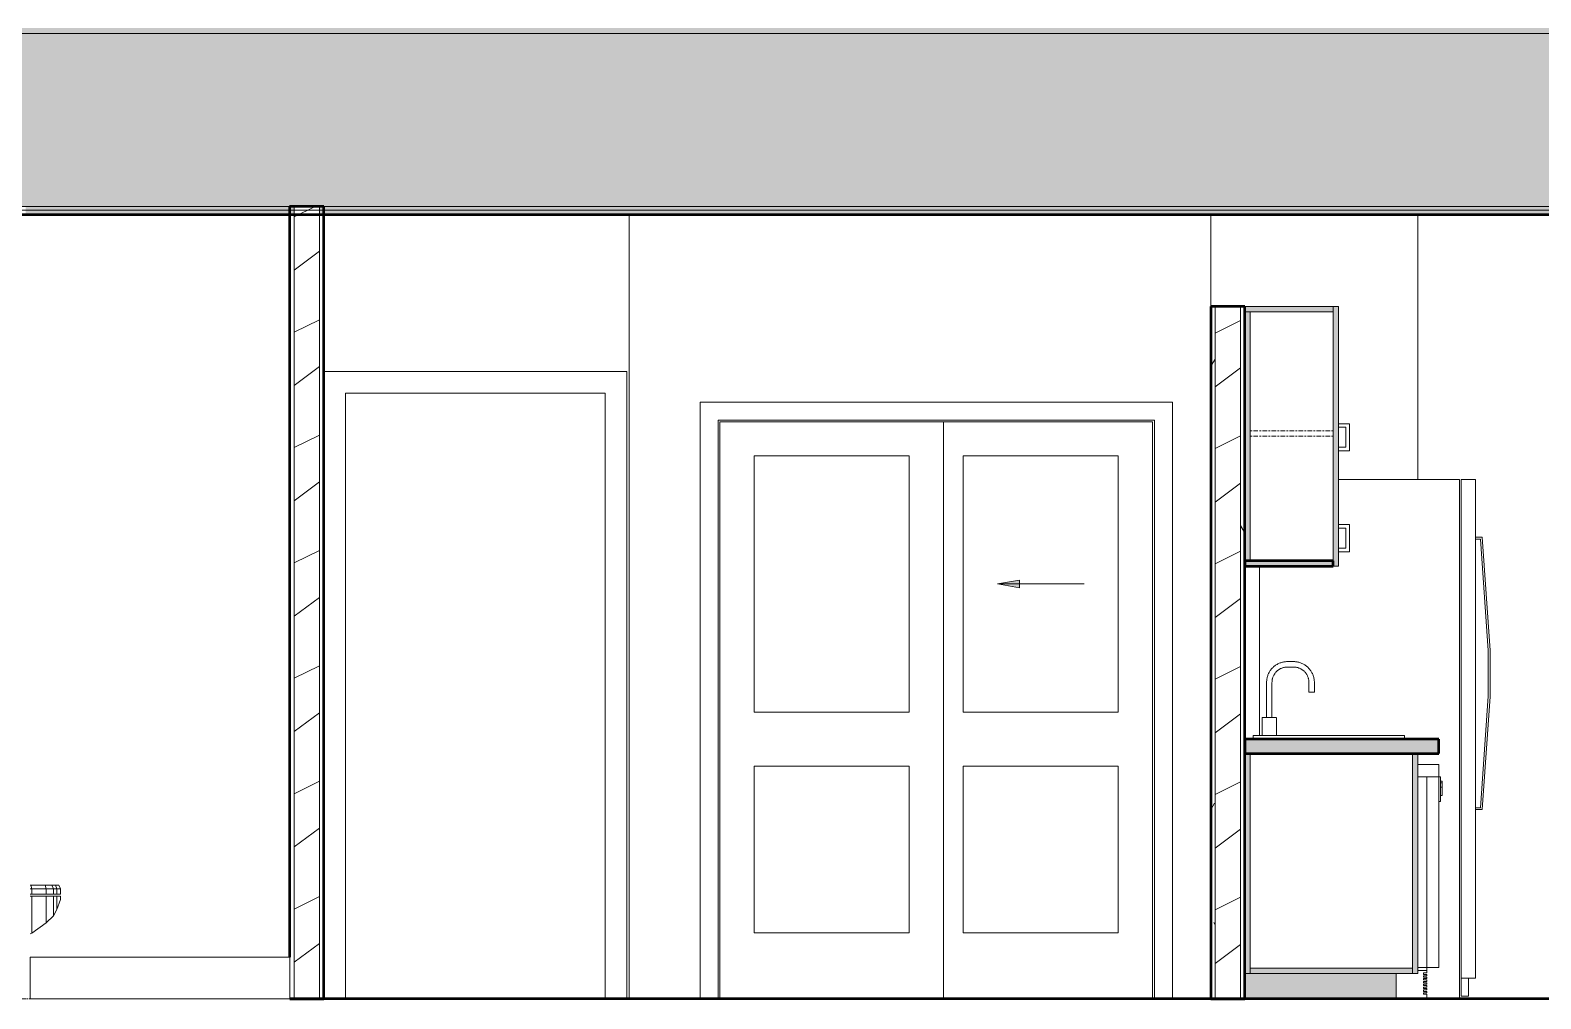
# Model space of a CAD drawing. Header units: inches. Extents: x 9610 to 16692, y -360 to 647.
# Drawn here: x 10481.9 to 10691.4, y 0 to 134.3 of the extents above; entities that cross this region are included whole.
import ezdxf

# ---------------------------------------------------------------- set-up
doc = ezdxf.new("R2010")
doc.units = ezdxf.units.IN
doc.header["$MEASUREMENT"] = 0
for name, pattern in [('Aligning Line 1_8_', [0.25, 0.125, -0.125]), ('Center', [1.25, 0.25, -0.1875, 0.625, -0.1875]), ('Grid Line 1_2_', [0.875, 0.5, -0.125, 0.125, -0.125])]:
    doc.linetypes.add(name, pattern=pattern)
for name, color, linetype, lineweight in [('0-1', 7, 'Continuous', 5), ('0-2', 250, 'Continuous', 9), ('A-DETL-GENF-1', 135, 'Continuous', 13), ('A-DETL-GENF-2', 55, 'Continuous', 9), ('A-DOOR-1', 250, 'Continuous', 9), ('A-DOOR-FRAM-1', 250, 'Continuous', 9), ('A-FLOR-10', 192, 'Continuous', 50), ('A-FLOR-4', 31, 'Continuous', 5), ('A-FLOR-5', 251, 'Continuous', 5), ('A-FLOR-LEVL-1', 51, 'Grid Line 1_2_', 9), ('A-FLOR-MCUT', 51, 'Continuous', 13), ('A-FLOR-PATT-1', 8, 'Continuous', 9), ('A-WALL-1', 10, 'Continuous', 50), ('A-WALL-2', 7, 'Continuous', 13), ('A-WALL-3', 135, 'Continuous', 13), ('A-WALL-PATT-1', 250, 'Continuous', 9), ('A-WALL-PATT-2', 55, 'Continuous', 9), ('G-ANNO-SYMB', 111, 'Aligning Line 1_8_', 9), ('P-SANR-FIXT-1', 55, 'Continuous', 9), ('Q-CASE-1', 53, 'Continuous', 9), ('Q-CASE-2', 10, 'Continuous', 50), ('Q-CASE-3', 55, 'Continuous', 9), ('Q-CASE-4', 250, 'Continuous', 9), ('Q-CASE-5', 250, 'Center', 9), ('Q-SPCQ-1', 55, 'Continuous', 9)]:
    doc.layers.add(name, color=color, linetype=linetype, lineweight=lineweight)
pattern_1 = [(0, (10995.947, 72), (30.72, 7.68), [1.267, -21.773, 1.267, -21.773, -122.88]), (0, (10995.947, 72), (30.72, 7.68), [-46.08, 1.267, -44.813, 1.267, -21.773, -53.76]), (0, (10995.947, 72), (30.72, 7.68), [-115.2, 1.267, -14.093, 1.267, -37.133]), (120, (11007.467, 75.84), (-22.011075, 22.7643), [1.267, -21.773, 1.267, -21.773, -122.88]), (120, (11007.467, 75.84), (-22.011075, 22.7643), [-46.08, 1.267, -44.813, 1.267, -21.773, -53.76]), (120, (11007.467, 75.84), (-22.011075, 22.7643), [-115.2, 1.267, -14.093, 1.267, -37.133]), (240, (11011.307, 91.2), (-8.708925, -30.4443), [1.267, -21.773, 1.267, -21.773, -122.88]), (240, (11011.307, 91.2), (-8.708925, -30.4443), [-46.08, 1.267, -44.813, 1.267, -21.773, -53.76]), (240, (11011.307, 91.2), (-8.708925, -30.4443), [-115.2, 1.267, -14.093, 1.267, -37.133])]
pattern_2 = [(216.87, (11002.345, 87.994), (47.980943, 31.987086), [7.997, -71.971]), (206.565, (11011.941, 83.196), (-15.99371, -15.99413), [17.881, -17.881]), (198.435, (11011.941, 75.199), (-31.98674, -15.99388), [10.115, -40.461])]

# ---------------------------------------------------------------- blocks, each defined once
blk = doc.blocks.new('FOLDING_SLIDING CLOSET - 60_ x 80_-1494136-BUILDING SECTION - EAST_WEST - LOOKING NORTH')
at = {"layer": 'A-DETL-GENF-1'}
blk.add_hatch(color=256, dxfattribs=at).paths.add_polyline_path([(10619.12, 57), (10619.12, 58.06), (10616.1, 57.53)], flags=0)
at = {"layer": 'A-DETL-GENF-2'}
for p, q in [((10619.12, 58.06), (10616.1, 57.53)), ((10628.1, 57.53), (10616.1, 57.53)), ((10616.1, 57.53), (10619.12, 57)), ((10619.12, 57), (10619.12, 58.06))]:
    blk.add_line(p, q, dxfattribs=at)
at = {"layer": 'A-DOOR-1'}
for p, q in [((10640.35, 82.75), (10574.85, 82.75)), ((10574.85, 82.75), (10574.85, 0)), ((10640.35, 0), (10640.35, 82.75)), ((10577.35, 0), (10577.35, 80.25)), ((10577.35, 80.25), (10637.85, 80.25)), ((10577.6, 80), (10577.6, 0)), ((10608.6, 80), (10577.6, 80)), ((10608.6, 0), (10608.6, 80)), ((10637.85, 0), (10637.85, 80.25)), ((10582.35, 75.31), (10603.85, 75.31)), ((10582.35, 39.75), (10582.35, 75.31)), ((10603.85, 75.31), (10603.85, 39.75)), ((10611.35, 75.31), (10632.85, 75.31)), ((10611.35, 39.75), (10611.35, 75.31)), ((10632.85, 75.31), (10632.85, 39.75)), ((10603.85, 39.75), (10582.35, 39.75)), ((10632.85, 39.75), (10611.35, 39.75)), ((10582.35, 32.25), (10603.85, 32.25)), ((10582.35, 9.13), (10582.35, 32.25)), ((10603.85, 32.25), (10603.85, 9.13)), ((10611.35, 32.25), (10632.85, 32.25)), ((10611.35, 9.13), (10611.35, 32.25)), ((10632.85, 32.25), (10632.85, 9.13)), ((10603.85, 9.13), (10582.35, 9.13)), ((10632.85, 9.13), (10611.35, 9.13))]:
    blk.add_line(p, q, dxfattribs=at)
at = {"layer": 'A-DOOR-FRAM-1'}
for p, q in [((10577.6, 0), (10577.6, 80)), ((10577.6, 80), (10637.6, 80)), ((10637.6, 0), (10637.6, 80))]:
    blk.add_line(p, q, dxfattribs=at)
blk = doc.blocks.new('Interior_barn_door_18732 - Interior_barn_door_18732-1656080-BUILDING SECTION - EAST_WEST - LOOKING NORTH')
at = {"layer": 'A-DOOR-FRAM-1'}
for p, q in [((10564.66, 87), (10522.66, 87)), ((10564.66, 0), (10564.66, 87)), ((10525.66, 84), (10561.66, 84)), ((10525.66, 0), (10525.66, 84)), ((10561.66, 84), (10561.66, 0))]:
    blk.add_line(p, q, dxfattribs=at)
blk = doc.blocks.new('Refrigerator_-_Side-by-Side_6047 - 36_ X 30_-345559-BUILDING SECTION - EAST_WEST - LOOKING NORTH')
at = {"layer": 'Q-SPCQ-1'}
for p, q in [((10680.16, 72), (10663.41, 72)), ((10680.16, 0), (10680.16, 72)), ((10680.41, 2.87), (10680.41, 72)), ((10680.41, 72), (10682.41, 72)), ((10682.41, 72), (10682.41, 2.87)), ((10683.32, 64), (10682.41, 64)), ((10682.41, 63.75), (10683.08, 63.75)), ((10683.08, 63.75), (10684.16, 48.28)), ((10684.41, 48.29), (10683.32, 64)), ((10652.41, 60), (10652.41, 36.5)), ((10684.16, 48.28), (10684.16, 41.95)), ((10684.41, 41.94), (10684.41, 48.29)), ((10684.16, 41.95), (10683.08, 26.48)), ((10683.32, 26.23), (10684.41, 41.94)), ((10683.08, 26.48), (10682.41, 26.48)), ((10682.41, 26.23), (10683.32, 26.23)), ((10681.41, 2.87), (10680.41, 2.87)), ((10680.41, 2.87), (10680.41, 0.37)), ((10680.41, 2.87), (10682.41, 2.87)), ((10681.41, 0.37), (10681.41, 2.87)), ((10680.41, 0.37), (10681.41, 0.37))]:
    blk.add_line(p, q, dxfattribs=at)
blk = doc.blocks.new('Toilet-Domestic-3D - Toilet-Domestic-3D-1372870-BUILDING SECTION - EAST_WEST - LOOKING NORTH')
at = {"layer": 'P-SANR-FIXT-1'}
for p, q in [((10482.7, 151.75), (10482.8, 151.75)), ((10482.7, 151.25), (10482.92, 151.25)), ((10482.92, 151.24), (10482.7, 151.24)), ((10482.8, 151.75), (10484.76, 151.75)), ((10482.8, 151.75), (10482.92, 151.25)), ((10482.92, 151.25), (10484.92, 151.25)), ((10482.92, 151.25), (10482.92, 150.5)), ((10484.92, 151.24), (10482.92, 151.24)), ((10484.76, 151.75), (10485.72, 151.75)), ((10484.76, 151.75), (10484.92, 151.25)), ((10484.92, 151.25), (10485.92, 151.25)), ((10485.92, 151.24), (10484.92, 151.24)), ((10484.92, 151.24), (10484.92, 150.5)), ((10485.72, 151.75), (10486.19, 151.75)), ((10485.72, 151.75), (10485.92, 151.25)), ((10485.92, 151.25), (10486.42, 151.25)), ((10486.42, 151.24), (10485.92, 151.24)), ((10485.92, 151.24), (10485.92, 150.5)), ((10486.19, 151.75), (10486.67, 151.75)), ((10486.19, 151.75), (10486.42, 151.24)), ((10486.42, 151.25), (10486.92, 151.25)), ((10486.92, 151.24), (10486.42, 151.24)), ((10486.42, 151.24), (10486.42, 150.5)), ((10486.67, 151.75), (10486.92, 151.24)), ((10486.92, 151.25), (10486.92, 150.5)), ((10482.92, 150.5), (10482.7, 150.5)), ((10482.7, 150.25), (10482.92, 150.25)), ((10484.92, 150.5), (10482.92, 150.5)), ((10482.92, 150.25), (10484.92, 150.25)), ((10482.92, 145.17), (10482.92, 150.25)), ((10485.92, 150.5), (10484.92, 150.5)), ((10484.92, 150.25), (10485.92, 150.25)), ((10484.92, 146.57), (10484.92, 150.25)), ((10486.42, 150.5), (10485.92, 150.5)), ((10485.92, 150.25), (10486.42, 150.25)), ((10485.92, 147.51), (10485.92, 150.25)), ((10486.92, 150.5), (10486.42, 150.5)), ((10486.42, 150.25), (10486.92, 150.25)), ((10486.42, 148.42), (10486.42, 150.25)), ((10486.42, 148.38), (10486.92, 149.75)), ((10486.92, 149.75), (10486.92, 150.25)), ((10484.92, 146.51), (10485.92, 147.51)), ((10485.92, 147.51), (10486.42, 148.38)), ((10482.7, 145.02), (10482.92, 145.12)), ((10482.92, 145.12), (10484.92, 146.51))]:
    blk.add_line(p, q, dxfattribs=at)
blk = doc.blocks.new('Shower Base-3D - 36_ x 36_-1586087-BUILDING SECTION - EAST_WEST - LOOKING NORTH')
at = {"layer": 'P-SANR-FIXT-1'}
for p, q in [((10482.7, 141.75), (10518.7, 141.75)), ((10482.7, 136), (10482.7, 141.75)), ((10518.7, 141.75), (10518.7, 136)), ((10518.7, 136), (10482.7, 136))]:
    blk.add_line(p, q, dxfattribs=at)
blk = doc.blocks.new('OD_CW_Countertop - OD_CW_Countertop-2217102-BUILDING SECTION - EAST_WEST - LOOKING NORTH')
at = {"layer": 'Q-CASE-1'}
blk.add_hatch(color=256, dxfattribs=at).paths.add_polyline_path([(10669.58, 34), (10677.29, 34), (10677.29, 36), (10650.41, 36), (10650.41, 34), (10669.04, 34)], flags=0)
at = {"layer": 'Q-CASE-2'}
for p, q in [((10677.29, 36), (10650.41, 36)), ((10650.41, 36), (10650.41, 34)), ((10677.29, 34), (10677.29, 36)), ((10650.41, 34), (10677.29, 34))]:
    blk.add_line(p, q, dxfattribs=at)
blk = doc.blocks.new('Sink Kitchen-Single - 30_ x 21_-V11-BUILDING SECTION - EAST_WEST - LOOKING NORTH')
at = {"layer": 'P-SANR-FIXT-1'}
for p, q in [((10657.16, 46.75), (10656.29, 46.75)), ((10656.29, 46), (10657.16, 46)), ((10653.41, 43.88), (10653.41, 39)), ((10654.16, 39), (10654.16, 43.88)), ((10659.29, 43.88), (10659.29, 42.5)), ((10660.04, 42.5), (10659.29, 42.5)), ((10660.04, 42.5), (10660.04, 43.88)), ((10652.79, 39), (10652.79, 36.5)), ((10652.79, 39), (10652.79, 36.5)), ((10652.81, 39), (10652.81, 39)), ((10652.81, 39), (10653.79, 39)), ((10653.79, 39), (10654.76, 39)), ((10654.76, 39), (10654.76, 39)), ((10654.79, 36.5), (10654.79, 39)), ((10654.79, 36.5), (10654.79, 39)), ((10651.54, 36.5), (10672.54, 36.5)), ((10651.54, 36), (10651.54, 36.5)), ((10672.54, 36.5), (10672.54, 36))]:
    blk.add_line(p, q, dxfattribs=at)
at = {"layer": 'P-SANR-FIXT-1', "flags": 128}
for points in [[(10656.29, 46.75), (10656.17, 46.75), (10656.06, 46.74), (10655.95, 46.73), (10655.83, 46.71), (10655.72, 46.69), (10655.61, 46.67), (10655.49, 46.64), (10655.39, 46.6), (10655.28, 46.57), (10655.17, 46.52), (10655.06, 46.48), (10654.96, 46.43), (10654.86, 46.37), (10654.76, 46.31), (10654.67, 46.25), (10654.57, 46.18), (10654.48, 46.11), (10654.39, 46.04), (10654.31, 45.96), (10654.23, 45.88), (10654.15, 45.79), (10654.07, 45.71), (10654, 45.62), (10653.93, 45.52), (10653.87, 45.43), (10653.81, 45.33), (10653.75, 45.23), (10653.7, 45.13), (10653.65, 45.02), (10653.61, 44.92), (10653.57, 44.81), (10653.54, 44.7), (10653.5, 44.59), (10653.48, 44.48), (10653.46, 44.36), (10653.44, 44.25), (10653.43, 44.14), (10653.42, 44.02), (10653.41, 43.91), (10653.41, 43.88)], [(10660.04, 43.88), (10660.04, 43.99), (10660.03, 44.1), (10660.02, 44.22), (10660, 44.33), (10659.98, 44.45), (10659.96, 44.56), (10659.93, 44.67), (10659.89, 44.78), (10659.86, 44.89), (10659.81, 44.99), (10659.77, 45.1), (10659.71, 45.2), (10659.66, 45.3), (10659.6, 45.4), (10659.54, 45.5), (10659.47, 45.59), (10659.4, 45.68), (10659.33, 45.77), (10659.25, 45.86), (10659.17, 45.94), (10659.08, 46.02), (10659, 46.09), (10658.91, 46.16), (10658.81, 46.23), (10658.72, 46.29), (10658.62, 46.35), (10658.52, 46.41), (10658.42, 46.46), (10658.31, 46.51), (10658.21, 46.55), (10658.1, 46.59), (10657.99, 46.63), (10657.88, 46.66), (10657.77, 46.69), (10657.65, 46.71), (10657.54, 46.73), (10657.43, 46.74), (10657.31, 46.75), (10657.2, 46.75), (10657.16, 46.75)], [(10654.16, 43.88), (10654.17, 43.96), (10654.17, 44.04), (10654.18, 44.13), (10654.19, 44.21), (10654.21, 44.3), (10654.23, 44.38), (10654.25, 44.46), (10654.27, 44.54), (10654.3, 44.62), (10654.33, 44.7), (10654.37, 44.78), (10654.4, 44.86), (10654.45, 44.93), (10654.49, 45), (10654.54, 45.07), (10654.58, 45.14), (10654.64, 45.21), (10654.69, 45.28), (10654.75, 45.34), (10654.81, 45.4), (10654.87, 45.46), (10654.94, 45.51), (10655, 45.57), (10655.07, 45.62), (10655.14, 45.66), (10655.21, 45.71), (10655.29, 45.75), (10655.36, 45.79), (10655.44, 45.82), (10655.52, 45.86), (10655.6, 45.88), (10655.68, 45.91), (10655.76, 45.93), (10655.84, 45.95), (10655.93, 45.97), (10656.01, 45.98), (10656.1, 45.99), (10656.18, 46), (10656.27, 46), (10656.29, 46)], [(10657.16, 46), (10657.25, 46), (10657.33, 45.99), (10657.42, 45.98), (10657.5, 45.97), (10657.59, 45.96), (10657.67, 45.94), (10657.75, 45.92), (10657.83, 45.89), (10657.91, 45.86), (10657.99, 45.83), (10658.07, 45.8), (10658.15, 45.76), (10658.22, 45.72), (10658.29, 45.68), (10658.36, 45.63), (10658.43, 45.58), (10658.5, 45.53), (10658.57, 45.47), (10658.63, 45.42), (10658.69, 45.36), (10658.75, 45.29), (10658.8, 45.23), (10658.86, 45.16), (10658.91, 45.09), (10658.95, 45.02), (10659, 44.95), (10659.04, 44.88), (10659.08, 44.8), (10659.11, 44.72), (10659.14, 44.65), (10659.17, 44.57), (10659.2, 44.48), (10659.22, 44.4), (10659.24, 44.32), (10659.26, 44.24), (10659.27, 44.15), (10659.28, 44.07), (10659.29, 43.98), (10659.29, 43.9), (10659.29, 43.88)]]:
    blk.add_lwpolyline(points, dxfattribs=at)
blk = doc.blocks.new('Dishwasher_15404 - 34_ counter-V12-BUILDING SECTION - EAST_WEST - LOOKING NORTH')
at = {"layer": 'Q-SPCQ-1'}
for p, q in [((10674.41, 32.5), (10676.22, 32.5)), ((10676.22, 32.5), (10677.29, 32.5)), ((10677.29, 30.79), (10677.29, 32.5)), ((10674.41, 30.79), (10675.47, 30.79)), ((10676.22, 30.79), (10674.41, 30.79)), ((10675.66, 4.33), (10675.66, 30.79)), ((10675.66, 30.79), (10677.09, 30.79)), ((10675.66, 4.33), (10675.66, 30.79)), ((10677.09, 30.79), (10677.29, 30.79)), ((10677.54, 30.79), (10677.29, 30.79)), ((10677.29, 4.33), (10677.29, 30.79)), ((10677.54, 30.79), (10677.54, 28.06)), ((10677.79, 30.18), (10677.54, 30.18)), ((10677.54, 29.94), (10677.79, 29.94)), ((10677.79, 29.35), (10677.54, 29.35)), ((10677.79, 30.18), (10677.79, 29.94)), ((10677.79, 29.94), (10677.79, 29.35)), ((10677.79, 29.35), (10677.79, 28.21)), ((10677.28, 27.35), (10677.54, 27.35)), ((10677.54, 28.21), (10677.79, 28.21)), ((10677.54, 28.06), (10677.54, 27.35)), ((10675.47, 4.33), (10674.41, 4.33)), ((10674.41, 4.33), (10675.66, 4.33)), ((10677.09, 4.33), (10675.66, 4.33)), ((10675.66, 4.33), (10675.66, 3.94)), ((10677.29, 4.33), (10677.09, 4.33)), ((10675.66, 3.94), (10674.41, 3.94)), ((10675.16, 3.39), (10675.16, 3.59)), ((10675.16, 3.59), (10675.66, 3.59)), ((10675.66, 3.39), (10675.16, 3.39)), ((10675.16, 3), (10675.16, 3.2)), ((10675.16, 3.2), (10675.66, 3.2)), ((10675.66, 3), (10675.16, 3)), ((10675.16, 2.61), (10675.16, 2.8)), ((10675.16, 2.8), (10675.66, 2.8)), ((10675.66, 2.61), (10675.16, 2.61)), ((10675.16, 2.21), (10675.16, 2.41)), ((10675.16, 2.41), (10675.66, 2.41)), ((10675.66, 2.21), (10675.16, 2.21)), ((10675.66, 3.59), (10675.63, 3.59)), ((10675.63, 3.39), (10675.66, 3.39)), ((10675.66, 3.2), (10675.63, 3.2)), ((10675.63, 3), (10675.66, 3)), ((10675.66, 2.8), (10675.63, 2.8)), ((10675.63, 2.61), (10675.66, 2.61)), ((10675.66, 2.41), (10675.63, 2.41)), ((10675.63, 2.21), (10675.66, 2.21)), ((10675.66, 3.59), (10675.66, 3.94)), ((10675.66, 3.2), (10675.66, 3.39)), ((10675.66, 2.8), (10675.66, 3)), ((10675.66, 2.41), (10675.66, 2.61)), ((10675.66, 2.02), (10675.66, 2.21)), ((10675.16, 1.82), (10675.16, 2.02)), ((10675.16, 2.02), (10675.66, 2.02)), ((10675.66, 1.82), (10675.16, 1.82)), ((10675.16, 1.43), (10675.16, 1.62)), ((10675.16, 1.62), (10675.66, 1.62)), ((10675.66, 1.43), (10675.16, 1.43)), ((10675.16, 1.03), (10675.16, 1.23)), ((10675.16, 1.23), (10675.66, 1.23)), ((10675.66, 1.03), (10675.16, 1.03)), ((10675.16, 0.64), (10675.16, 0.84)), ((10675.16, 0.84), (10675.66, 0.84)), ((10675.66, 0.64), (10675.16, 0.64)), ((10675.66, 2.02), (10675.63, 2.02)), ((10675.63, 1.82), (10675.66, 1.82)), ((10675.66, 1.62), (10675.63, 1.62)), ((10675.63, 1.43), (10675.66, 1.43)), ((10675.66, 1.23), (10675.63, 1.23)), ((10675.63, 1.03), (10675.66, 1.03)), ((10675.66, 0.84), (10675.63, 0.84)), ((10675.66, 1.62), (10675.66, 1.82)), ((10675.66, 1.23), (10675.66, 1.43)), ((10675.66, 0.84), (10675.66, 1.03)), ((10675.66, 0), (10675.66, 0.64))]:
    blk.add_line(p, q, dxfattribs=at)
blk = doc.blocks.new('300 Series Wall Hung Cabinet_302 - 30_-2218432-BUILDING SECTION - EAST_WEST - LOOKING NORTH')
at = {"layer": 'Q-CASE-3'}
for p, q in [((10663.41, 79.75), (10664.91, 79.75)), ((10664.91, 76), (10664.91, 79.75)), ((10663.41, 79.25), (10664.41, 79.25)), ((10664.41, 79.25), (10664.41, 76.5)), ((10664.41, 76.5), (10663.41, 76.5)), ((10663.41, 76), (10664.91, 76))]:
    blk.add_line(p, q, dxfattribs=at)
blk = doc.blocks.new('Base Cabinet-Single Door - 12_-2208689-BUILDING SECTION - EAST_WEST - LOOKING NORTH')
at = {"layer": 'Q-CASE-1'}
h = blk.add_hatch(color=256, dxfattribs=at)
h.paths.add_polyline_path([(10673.66, 3.5), (10674.41, 3.5), (10674.41, 34), (10673.66, 34), (10673.66, 3.94)], flags=0)
h.paths.add_polyline_path([(10651.16, 3.5), (10651.16, 34), (10650.41, 34), (10650.41, 3.5)], flags=0)
for points in [[(10651.16, 3.5), (10673.66, 3.5), (10673.66, 4.25), (10651.16, 4.25)], [(10651.16, 0), (10671.41, 0), (10671.41, 3.5), (10650.41, 3.5), (10650.41, 0)]]:
    blk.add_hatch(color=256, dxfattribs=at).paths.add_polyline_path(points, flags=0)
at = {"layer": 'Q-CASE-4'}
for p, q in [((10651.16, 34), (10650.41, 34)), ((10650.41, 34), (10650.41, 3.5)), ((10651.16, 3.5), (10651.16, 34)), ((10673.66, 34), (10673.66, 3.5)), ((10674.41, 34), (10673.66, 34)), ((10674.41, 3.5), (10674.41, 34)), ((10673.66, 4.25), (10651.16, 4.25)), ((10651.16, 4.25), (10651.16, 3.5)), ((10673.66, 3.5), (10673.66, 4.25)), ((10650.41, 3.5), (10651.16, 3.5)), ((10671.41, 3.5), (10650.41, 3.5)), ((10650.41, 3.5), (10650.41, 0)), ((10651.16, 3.5), (10673.66, 3.5)), ((10671.41, 0), (10671.41, 3.5)), ((10673.66, 3.5), (10674.41, 3.5)), ((10650.41, 0), (10671.41, 0))]:
    blk.add_line(p, q, dxfattribs=at)
blk = doc.blocks.new('300 Series Wall Hung Cabinet_301 - 12_-2218475-BUILDING SECTION - EAST_WEST - LOOKING NORTH')
at = {"layer": 'Q-CASE-1'}
for points in [[(10662.66, 95.25), (10662.66, 96), (10650.41, 96), (10650.41, 95.25), (10653.43, 95.25)], [(10651.16, 60.75), (10651.16, 95.25), (10650.41, 95.25), (10650.41, 60.75)], [(10662.66, 60), (10663.41, 60), (10663.41, 96), (10662.66, 96), (10662.66, 64.97)], [(10653.43, 60), (10662.66, 60), (10662.66, 60.75), (10650.41, 60.75), (10650.41, 60), (10652.41, 60)]]:
    blk.add_hatch(color=256, dxfattribs=at).paths.add_polyline_path(points, flags=0)
at = {"layer": 'Q-CASE-2'}
for p, q in [((10662.66, 60.75), (10650.41, 60.75)), ((10650.41, 60.75), (10650.41, 60)), ((10650.41, 60), (10662.66, 60)), ((10662.66, 60), (10662.66, 60.75))]:
    blk.add_line(p, q, dxfattribs=at)
at = {"layer": 'Q-CASE-3'}
for p, q in [((10663.41, 65.75), (10664.91, 65.75)), ((10663.41, 65.25), (10664.41, 65.25)), ((10664.41, 65.25), (10664.41, 62.5)), ((10664.91, 62), (10664.91, 65.75)), ((10664.41, 62.5), (10663.41, 62.5)), ((10663.41, 62), (10664.91, 62))]:
    blk.add_line(p, q, dxfattribs=at)
at = {"layer": 'Q-CASE-4'}
for p, q in [((10662.66, 96), (10650.41, 96)), ((10650.41, 96), (10650.41, 95.25)), ((10650.41, 95.25), (10650.41, 60.75)), ((10651.16, 95.25), (10650.41, 95.25)), ((10650.41, 95.25), (10662.66, 95.25)), ((10651.16, 60.75), (10651.16, 95.25)), ((10662.66, 96), (10662.66, 60)), ((10663.41, 96), (10662.66, 96)), ((10662.66, 95.25), (10662.66, 96)), ((10663.41, 60), (10663.41, 96)), ((10650.41, 60.75), (10651.16, 60.75)), ((10662.66, 60), (10663.41, 60))]:
    blk.add_line(p, q, dxfattribs=at)
at = {"layer": 'Q-CASE-5'}
for p, q in [((10662.66, 78.75), (10651.16, 78.75)), ((10662.66, 78), (10651.16, 78))]:
    blk.add_line(p, q, dxfattribs=at)
blk = doc.blocks.new('CTR - 1st Phase - Unit Layouts_rvt-1-BUILDING SECTION - EAST_WEST - LOOKING NORTH')
at = {"layer": 'A-WALL-PATT-1'}
h = blk.add_hatch(dxfattribs=at)
h.set_pattern_fill('FP_1', color=256, style=0, pattern_type=2)
h.set_pattern_definition(pattern_1)
h.paths.add_polyline_path([(10518.54, 0), (10518.54, 108.75), (10517.91, 108.75), (10517.93, 0)], flags=0)
h = blk.add_hatch(dxfattribs=at)
h.set_pattern_fill('FP_1', color=256, style=0, pattern_type=2)
h.set_pattern_definition(pattern_1)
h.paths.add_polyline_path([(10645.66, 0), (10646.29, 0), (10646.29, 96), (10645.66, 96), (10645.66, 22.69)], flags=0)
h = blk.add_hatch(dxfattribs=at)
h.set_pattern_fill('FP_1', color=256, style=0, pattern_type=2)
h.set_pattern_definition(pattern_1)
h.paths.add_polyline_path([(10650.41, 0), (10650.41, 96), (10649.79, 96), (10649.79, 0)], flags=0)
at = {"layer": 'A-WALL-PATT-2'}
h = blk.add_hatch(dxfattribs=at)
h.set_pattern_fill('FP_4', color=256, style=0, pattern_type=2)
h.set_pattern_definition(pattern_2)
h.paths.add_polyline_path([(10518.77, 0), (10522.04, 0), (10522.04, 109.87), (10518.54, 109.87), (10518.54, 0)], flags=0)
h = blk.add_hatch(dxfattribs=at)
h.set_pattern_fill('FP_4', color=256, style=0, pattern_type=2)
h.set_pattern_definition(pattern_2)
h.paths.add_polyline_path([(10649.79, 0), (10649.79, 96), (10646.29, 96), (10646.29, 0)], flags=0)
at = {"layer": 'A-WALL-1'}
for p, q in [((10517.91, 109.87), (10517.91, 5.75)), ((10522.66, 109.87), (10517.91, 109.87)), ((10522.66, 0), (10522.66, 109.87)), ((10650.41, 96), (10645.66, 96)), ((10645.66, 96), (10645.66, 0)), ((10650.41, 0), (10650.41, 96)), ((10517.93, 0), (10522.66, 0)), ((10645.66, 0), (10650.41, 0))]:
    blk.add_line(p, q, dxfattribs=at)
at = {"layer": 'A-WALL-2'}
for p, q in [((10518.54, 109.87), (10518.54, 0)), ((10522.04, 109.87), (10522.04, 0)), ((10646.29, 96), (10646.29, 0)), ((10649.79, 96), (10649.79, 0))]:
    blk.add_line(p, q, dxfattribs=at)
at = {"layer": 'A-WALL-3'}
for p, q in [((10565.01, 108.75), (10565.01, 0)), ((10645.66, 96), (10645.66, 108.75)), ((10674.41, 72), (10674.41, 108.75))]:
    blk.add_line(p, q, dxfattribs=at)
at = {"layer": '0-2'}
for name, p in [('300 Series Wall Hung Cabinet_301 - 12_-2218475-BUILDING SECTION - EAST_WEST - LOOKING NORTH', (0, 0)), ('Interior_barn_door_18732 - Interior_barn_door_18732-1656080-BUILDING SECTION - EAST_WEST - LOOKING NORTH', (0, 0)), ('FOLDING_SLIDING CLOSET - 60_ x 80_-1494136-BUILDING SECTION - EAST_WEST - LOOKING NORTH', (0, 0)), ('300 Series Wall Hung Cabinet_302 - 30_-2218432-BUILDING SECTION - EAST_WEST - LOOKING NORTH', (0, 0)), ('Refrigerator_-_Side-by-Side_6047 - 36_ X 30_-345559-BUILDING SECTION - EAST_WEST - LOOKING NORTH', (0, 0)), ('Sink Kitchen-Single - 30_ x 21_-V11-BUILDING SECTION - EAST_WEST - LOOKING NORTH', (0, 0)), ('OD_CW_Countertop - OD_CW_Countertop-2217102-BUILDING SECTION - EAST_WEST - LOOKING NORTH', (0, 0)), ('Base Cabinet-Single Door - 12_-2208689-BUILDING SECTION - EAST_WEST - LOOKING NORTH', (0, 0)), ('Dishwasher_15404 - 34_ counter-V12-BUILDING SECTION - EAST_WEST - LOOKING NORTH', (0, 0)), ('Toilet-Domestic-3D - Toilet-Domestic-3D-1372870-BUILDING SECTION - EAST_WEST - LOOKING NORTH', (-0.78, -136)), ('Shower Base-3D - 36_ x 36_-1586087-BUILDING SECTION - EAST_WEST - LOOKING NORTH', (-0.78, -136))]:
    blk.add_blockref(name, p, dxfattribs=at)

msp = doc.modelspace()

# ---------------------------------------------------------------- hatches: boundary and pattern name
at = {"layer": 'A-FLOR-4'}
h = msp.add_hatch(color=256, dxfattribs=at)
h.paths.add_polyline_path([(11643.7037, 109.875), (11648.0894, 109.875), (11648.0894, 133.875), (11250.1394, 133.875), (11250.1394, 109.875), (11622.3894, 109.875)], flags=0)
h.paths.add_polyline_path([(10847.1793, 109.875), (10848.6394, 109.875), (10848.6394, 133.875), (10450.6894, 133.875), (10450.6894, 109.875), (10825.6516, 109.875)], flags=0)
at = {"layer": 'A-FLOR-5'}
h = msp.add_hatch(color=256, dxfattribs=at)
h.paths.add_polyline_path([(11471.4822, 109.375), (11576.7394, 109.375), (11576.7394, 109.875), (11285.9144, 109.875), (11285.9144, 109.375), (11454.3103, 109.375)], flags=0)
h.paths.add_polyline_path([(11580.7146, 109.375), (11617.4785, 109.375), (11617.4785, 109.875), (11580.2394, 109.875), (11580.2394, 109.375)], flags=0)
h.paths.add_polyline_path([(11621.6098, 109.375), (11621.6035, 109.875), (11620.9785, 109.8376), (11620.9785, 109.375), (11621.6035, 109.375)], flags=0)
h.paths.add_polyline_path([(10522.6644, 109.375), (10812.8644, 109.375), (10812.8644, 109.875), (10522.0394, 109.875), (10522.0394, 109.375)], flags=0)
h.paths.add_polyline_path([(10518.0642, 109.375), (10518.5394, 109.375), (10518.5394, 109.875), (10481.3003, 109.875), (10481.3003, 109.375), (10502.7363, 109.375)], flags=0)
h.paths.add_polyline_path([(10477.8003, 109.375), (10477.8003, 109.875), (10477.1753, 109.875), (10477.1753, 109.375)], flags=0)
at = {"layer": 'A-FLOR-PATT-1'}
h = msp.add_hatch(dxfattribs=at)
h.set_pattern_fill('FP_3', color=256, style=0, pattern_type=2)
h.set_pattern_definition([(0, (10995.947, 72), (0, 4.798), []), (315, (10995.947, 72), (4.798427, 0), [6.786, -6.786]), (45, (10995.947, 72), (4.798427, 0), [6.786, -6.786])])
h.paths.add_polyline_path([(11645.7098, 133.875), (11648.0894, 133.875), (11648.0894, 134.625), (11250.1394, 134.625), (11250.1394, 133.875), (11643.7037, 133.875)], flags=0)
h.paths.add_polyline_path([(10450.6894, 133.875), (10848.6394, 133.875), (10848.6081, 134.625), (10450.6894, 134.625), (10450.6894, 134)], flags=0)
h = msp.add_hatch(dxfattribs=at)
h.set_pattern_fill('FP_1', color=256, style=0, pattern_type=2)
h.set_pattern_definition(pattern_1)
h.paths.add_polyline_path([(11471.4822, 108.75), (11576.7394, 108.75), (11576.7394, 109.375), (11285.9144, 109.375), (11285.9144, 108.75), (11455.8051, 108.75)], flags=0)
h.paths.add_polyline_path([(11580.5274, 108.75), (11617.4785, 108.75), (11617.4785, 109.375), (11580.2394, 109.375), (11580.2394, 108.75)], flags=0)
h.paths.add_polyline_path([(11621.6176, 108.75), (11621.6035, 109.375), (11620.9785, 109.375), (11620.9785, 108.75), (11621.6035, 108.75)], flags=0)
h.paths.add_polyline_path([(10522.7948, 108.75), (10812.8644, 108.75), (10812.8644, 109.375), (10522.0394, 109.375), (10522.0394, 108.75), (10522.6644, 108.75)], flags=0)
h.paths.add_polyline_path([(10518.5394, 108.75), (10518.5394, 109.375), (10481.3003, 109.375), (10481.3003, 108.75), (10518.2514, 108.75)], flags=0)
h.paths.add_polyline_path([(10477.1612, 108.75), (10477.8003, 108.75), (10477.8003, 109.375), (10477.169, 109.375), (10477.1617, 108.7957)], flags=0)

# ---------------------------------------------------------------- linework, layer by layer
at = {"layer": 'A-FLOR-10'}
for p, q in [((10450.6894, 108.75), (10812.8644, 108.75)), ((10813.4894, 0), (10517.9253, 0))]:
    msp.add_line(p, q, dxfattribs=at)
at = {"layer": 'A-FLOR-LEVL-1'}
msp.add_line((9610.2403, 0), (12557.7313, 0), dxfattribs=at)
at = {"layer": 'A-FLOR-MCUT'}
for p, q in [((10848.6394, 133.875), (10450.6894, 133.875)), ((10821.4894, 109.875), (10450.6894, 109.875)), ((10812.8644, 109.375), (10450.6894, 109.375))]:
    msp.add_line(p, q, dxfattribs=at)
at = {"layer": 'G-ANNO-SYMB'}
msp.add_line((9706.2119, 0), (12461.7559, 0), dxfattribs=at)

# ---------------------------------------------------------------- block references
at = {"layer": '0-1'}
msp.add_blockref('CTR - 1st Phase - Unit Layouts_rvt-1-BUILDING SECTION - EAST_WEST - LOOKING NORTH', (0, 0), dxfattribs=at)

doc.saveas('drawing.dxf')
